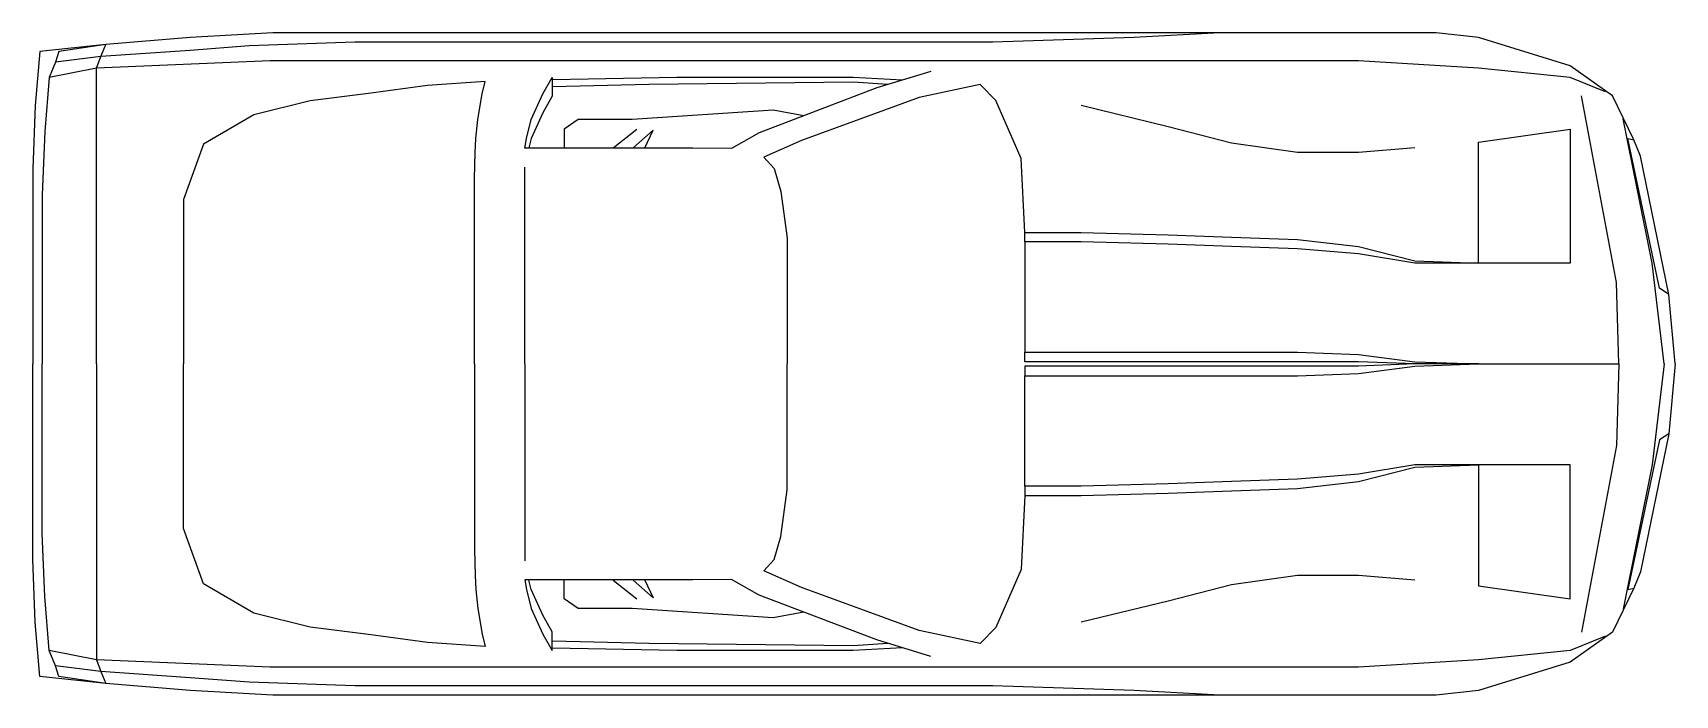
# Model space of a CAD drawing. Header units: millimetres. Extents: x -3289.74 to -3285.52, y 1935.66 to 1937.36.
import ezdxf

# ---------------------------------------------------------------- set-up
doc = ezdxf.new("R2010")
doc.units = ezdxf.units.MM
doc.header["$LTSCALE"] = 10
doc.layers.add('Veículos', color=2, linetype='Continuous')

msp = doc.modelspace()

# ---------------------------------------------------------------- linework, layer by layer
at = {"layer": 'Veículos'}
for p, q in [((-3288.4142, 1937.3595), (-3288.8244, 1937.3595)), ((-3287.237, 1937.3595), (-3288.4142, 1937.3595)), ((-3289.5729, 1937.2691), (-3289.5611, 1937.2991)), ((-3289.5611, 1937.2991), (-3289.5488, 1937.3295)), ((-3289.5729, 1936.5088), (-3289.5729, 1937.2691)), ((-3288.4079, 1937.2873), (-3288.9088, 1937.2873)), ((-3287.3037, 1937.2873), (-3288.4079, 1937.2873)), ((-3288.5818, 1937.2028), (-3288.5741, 1937.2346)), ((-3288.5936, 1937.1365), (-3288.5818, 1937.2028)), ((-3286.8209, 1937.1183), (-3287.0439, 1937.1724)), ((-3285.6693, 1936.7184), (-3285.7596, 1937.198)), ((-3288.5982, 1937.0879), (-3288.5936, 1937.1365)), ((-3288.6004, 1937.052), (-3288.5982, 1937.0879)), ((-3286.6579, 1937.0761), (-3286.8209, 1937.1183)), ((-3288.6018, 1936.9852), (-3288.6004, 1937.052)), ((-3286.4889, 1937.052), (-3286.6579, 1937.0761)), ((-3286.3317, 1937.052), (-3286.4889, 1937.052)), ((-3286.1869, 1937.0638), (-3286.3317, 1937.052)), ((-3288.4724, 1936.5088), (-3288.4728, 1937.0143)), ((-3288.6018, 1936.5088), (-3288.6018, 1936.9852)), ((-3287.1888, 1936.8226), (-3287.1888, 1936.8467)), ((-3285.6637, 1936.5088), (-3285.6693, 1936.7184)), ((-3287.1888, 1936.5147), (-3287.1888, 1936.5388)), ((-3289.5729, 1936.5088), (-3289.5729, 1935.7485)), ((-3288.6018, 1936.5088), (-3288.6018, 1936.0323)), ((-3288.4724, 1936.5088), (-3288.4728, 1936.0033)), ((-3287.1888, 1936.5029), (-3287.1888, 1936.4788)), ((-3286.0238, 1936.5088), (-3285.6637, 1936.5088)), ((-3286.0238, 1936.5088), (-3285.6637, 1936.5088)), ((-3285.6637, 1936.5088), (-3285.6693, 1936.2991)), ((-3285.6693, 1936.2991), (-3285.7596, 1935.8195)), ((-3287.1888, 1936.1949), (-3287.1888, 1936.1709)), ((-3288.6018, 1936.0323), (-3288.6004, 1935.9656)), ((-3288.6004, 1935.9656), (-3288.5982, 1935.9297)), ((-3286.4889, 1935.9656), (-3286.6579, 1935.9415)), ((-3286.3317, 1935.9656), (-3286.4889, 1935.9656)), ((-3286.1869, 1935.9538), (-3286.3317, 1935.9656)), ((-3288.5982, 1935.9297), (-3288.5936, 1935.8811)), ((-3286.6579, 1935.9415), (-3286.8209, 1935.8993)), ((-3288.5936, 1935.8811), (-3288.5818, 1935.8148)), ((-3286.8209, 1935.8993), (-3287.0439, 1935.8452)), ((-3288.5818, 1935.8148), (-3288.5741, 1935.783)), ((-3289.5729, 1935.7485), (-3289.5611, 1935.7185)), ((-3289.5611, 1935.7185), (-3289.5488, 1935.6881)), ((-3288.4079, 1935.7303), (-3288.9088, 1935.7303)), ((-3287.3037, 1935.7303), (-3288.4079, 1935.7303)), ((-3288.4142, 1935.6581), (-3288.8244, 1935.6581)), ((-3287.237, 1935.6581), (-3288.4142, 1935.6581))]:
    msp.add_line(p, q, dxfattribs=at)
for points in [[(-3288.8244, 1937.3595), (-3289.12, 1937.3595), (-3289.3317, 1937.3477), (-3289.5488, 1937.3295), (-3289.6696, 1937.3113), (-3289.6778, 1937.2841), (-3289.6937, 1937.245), (-3289.7055, 1937.106), (-3289.7119, 1936.943), (-3289.7119, 1936.5088)], [(-3286.6878, 1937.3595), (-3286.9081, 1937.3477), (-3287.2706, 1937.3354), (-3288.411, 1937.3354), (-3288.9088, 1937.3354), (-3289.1804, 1937.3263), (-3289.3317, 1937.3145), (-3289.5611, 1937.2991), (-3289.6778, 1937.2841)], [(-3285.5188, 1936.5088), (-3285.5351, 1936.6877), (-3285.6078, 1937.0429), (-3285.625, 1937.0847), (-3285.68, 1937.1973), (-3285.7885, 1937.275), (-3286.0238, 1937.3477), (-3286.1328, 1937.3595), (-3286.6878, 1937.3595), (-3287.237, 1937.3595)], [(-3289.5488, 1937.3295), (-3289.7178, 1937.3113), (-3289.73, 1937.1724), (-3289.7359, 1937.0098), (-3289.7359, 1936.5088)], [(-3288.9088, 1937.2873), (-3289.1264, 1937.2873), (-3289.5729, 1937.2691), (-3289.6937, 1937.245)], [(-3287.4304, 1937.26), (-3287.569, 1937.2178), (-3287.871, 1937.1029), (-3287.9423, 1937.0624), (-3288.0409, 1937.0634), (-3288.4724, 1937.0634), (-3288.4683, 1937.0879), (-3288.4565, 1937.1365), (-3288.426, 1937.2028), (-3288.402, 1937.245), (-3288.402, 1937.1964), (-3288.426, 1937.1542), (-3288.4565, 1937.0879), (-3288.4624, 1937.0638)], [(-3285.6977, 1937.2082), (-3285.7885, 1937.245), (-3286.0238, 1937.2691), (-3286.3317, 1937.2873), (-3287.3037, 1937.2873)], [(-3288.5741, 1937.2346), (-3288.7226, 1937.2246), (-3288.8739, 1937.2037), (-3289.0237, 1937.1851), (-3289.1686, 1937.1492), (-3289.2981, 1937.0738), (-3289.3494, 1936.9312), (-3289.3494, 1936.5088)], [(-3287.5031, 1937.2378), (-3287.6294, 1937.245), (-3288.0822, 1937.245), (-3288.4015, 1937.2387)], [(-3287.5404, 1937.2264), (-3287.6294, 1937.2328), (-3287.6294, 1937.2328), (-3288.1544, 1937.2269), (-3288.4015, 1937.221)], [(-3287.1888, 1936.8467), (-3287.1979, 1937.0366), (-3287.2628, 1937.186), (-3287.3037, 1937.2269), (-3287.4604, 1937.1937), (-3287.7625, 1937.0829), (-3287.8587, 1937.0397), (-3287.8324, 1937.0111), (-3287.8156, 1936.9521), (-3287.7988, 1936.8317), (-3287.7988, 1936.5088)], [(-3287.7565, 1937.1465), (-3287.8347, 1937.1605), (-3288.1967, 1937.1365), (-3288.3356, 1937.1365), (-3288.372, 1937.112), (-3288.372, 1937.0638)], [(-3285.5474, 1936.5088), (-3285.5778, 1936.7681), (-3285.6523, 1937.1387)], [(-3288.2462, 1937.0638), (-3288.1849, 1937.112)], [(-3288.1644, 1937.0638), (-3288.1431, 1937.1092), (-3288.1944, 1937.0638)], [(-3285.5351, 1936.6877), (-3285.5592, 1936.7032), (-3285.64, 1937.0879), (-3285.625, 1937.0847)], [(-3287.1888, 1936.8467), (-3287.0439, 1936.8467), (-3286.8209, 1936.8403), (-3286.6579, 1936.8344), (-3286.4889, 1936.8285), (-3286.3317, 1936.8104), (-3286.1869, 1936.774), (-3286.0238, 1936.7681), (-3286.1869, 1936.7681), (-3286.3317, 1936.7922), (-3286.4889, 1936.8045), (-3286.6579, 1936.8104), (-3286.8209, 1936.8163), (-3287.0439, 1936.8226), (-3287.1888, 1936.8226), (-3287.1888, 1936.5388), (-3287.0439, 1936.5388), (-3286.8209, 1936.5388), (-3286.4889, 1936.5388), (-3286.3317, 1936.5329), (-3286.1869, 1936.5147), (-3286.0238, 1936.5088), (-3286.1869, 1936.5088), (-3286.3317, 1936.5147), (-3287.1888, 1936.5147)], [(-3289.5488, 1935.6881), (-3289.7178, 1935.7062), (-3289.73, 1935.8452), (-3289.7359, 1936.0078), (-3289.7359, 1936.5088)], [(-3288.8244, 1935.6581), (-3289.12, 1935.6581), (-3289.3317, 1935.6699), (-3289.5488, 1935.6881), (-3289.6696, 1935.7062), (-3289.6778, 1935.7335), (-3289.6937, 1935.7725), (-3289.7055, 1935.9115), (-3289.7119, 1936.0746), (-3289.7119, 1936.5088)], [(-3288.5741, 1935.783), (-3288.7226, 1935.793), (-3288.8739, 1935.8139), (-3289.0237, 1935.8325), (-3289.1686, 1935.8684), (-3289.2981, 1935.9438), (-3289.3494, 1936.0864), (-3289.3494, 1936.5088)], [(-3287.1888, 1936.1709), (-3287.1979, 1935.981), (-3287.2628, 1935.8316), (-3287.3037, 1935.7907), (-3287.4604, 1935.8239), (-3287.7625, 1935.9347), (-3287.8587, 1935.9778), (-3287.8324, 1936.0064), (-3287.8156, 1936.0655), (-3287.7988, 1936.1859), (-3287.7988, 1936.5088)], [(-3285.5188, 1936.5088), (-3285.5351, 1936.3298), (-3285.6078, 1935.9747), (-3285.625, 1935.9329), (-3285.68, 1935.8202), (-3285.7885, 1935.7426), (-3286.0238, 1935.6699), (-3286.1328, 1935.6581), (-3286.6878, 1935.6581), (-3287.237, 1935.6581)], [(-3287.1888, 1936.1709), (-3287.0439, 1936.1709), (-3286.8209, 1936.1772), (-3286.6579, 1936.1831), (-3286.4889, 1936.189), (-3286.3317, 1936.2072), (-3286.1869, 1936.2435), (-3286.0238, 1936.2494), (-3286.1869, 1936.2494), (-3286.3317, 1936.2254), (-3286.4889, 1936.2131), (-3286.6579, 1936.2072), (-3286.8209, 1936.2013), (-3287.0439, 1936.1949), (-3287.1888, 1936.1949), (-3287.1888, 1936.4788), (-3287.0439, 1936.4788), (-3286.8209, 1936.4788), (-3286.4889, 1936.4788), (-3286.3317, 1936.4847), (-3286.1869, 1936.5029), (-3286.0238, 1936.5088), (-3286.1869, 1936.5088), (-3286.3317, 1936.5029), (-3287.1888, 1936.5029)], [(-3285.5474, 1936.5088), (-3285.5778, 1936.2494), (-3285.6523, 1935.8788)], [(-3285.5351, 1936.3298), (-3285.5592, 1936.3144), (-3285.64, 1935.9297), (-3285.625, 1935.9329)], [(-3287.4304, 1935.7575), (-3287.569, 1935.7998), (-3287.871, 1935.9147), (-3287.9423, 1935.9551), (-3288.0409, 1935.9542), (-3288.4724, 1935.9542), (-3288.4683, 1935.9297), (-3288.4565, 1935.8811), (-3288.426, 1935.8148), (-3288.402, 1935.7725), (-3288.402, 1935.8211), (-3288.426, 1935.8634), (-3288.4565, 1935.9297), (-3288.4624, 1935.9538)], [(-3287.7565, 1935.8711), (-3287.8347, 1935.857), (-3288.1967, 1935.8811), (-3288.3356, 1935.8811), (-3288.372, 1935.9056), (-3288.372, 1935.9538)], [(-3288.2462, 1935.9538), (-3288.1849, 1935.9056)], [(-3288.1644, 1935.9538), (-3288.1431, 1935.9083), (-3288.1944, 1935.9538)], [(-3287.5404, 1935.7912), (-3287.6294, 1935.7848), (-3287.6294, 1935.7848), (-3288.1544, 1935.7907), (-3288.4015, 1935.7966)], [(-3287.5031, 1935.7798), (-3287.6294, 1935.7725), (-3288.0822, 1935.7725), (-3288.4015, 1935.7789)], [(-3285.6977, 1935.8093), (-3285.7885, 1935.7725), (-3286.0238, 1935.7485), (-3286.3317, 1935.7303), (-3287.3037, 1935.7303)], [(-3288.9088, 1935.7303), (-3289.1264, 1935.7303), (-3289.5729, 1935.7485), (-3289.6937, 1935.7725)], [(-3286.6878, 1935.6581), (-3286.9081, 1935.6699), (-3287.2706, 1935.6821), (-3288.411, 1935.6821), (-3288.9088, 1935.6821), (-3289.1804, 1935.6912), (-3289.3317, 1935.703), (-3289.5611, 1935.7185), (-3289.6778, 1935.7335)]]:
    msp.add_lwpolyline(points, dxfattribs=at)
for points in [[(-3286.0238, 1936.7681), (-3286.0238, 1937.0788), (-3285.7885, 1937.1124), (-3285.7885, 1936.7681)], [(-3286.0238, 1936.2494), (-3286.0238, 1935.9388), (-3285.7885, 1935.9052), (-3285.7885, 1936.2494)]]:
    msp.add_lwpolyline(points, close=True, dxfattribs=at)

doc.saveas('drawing.dxf')
